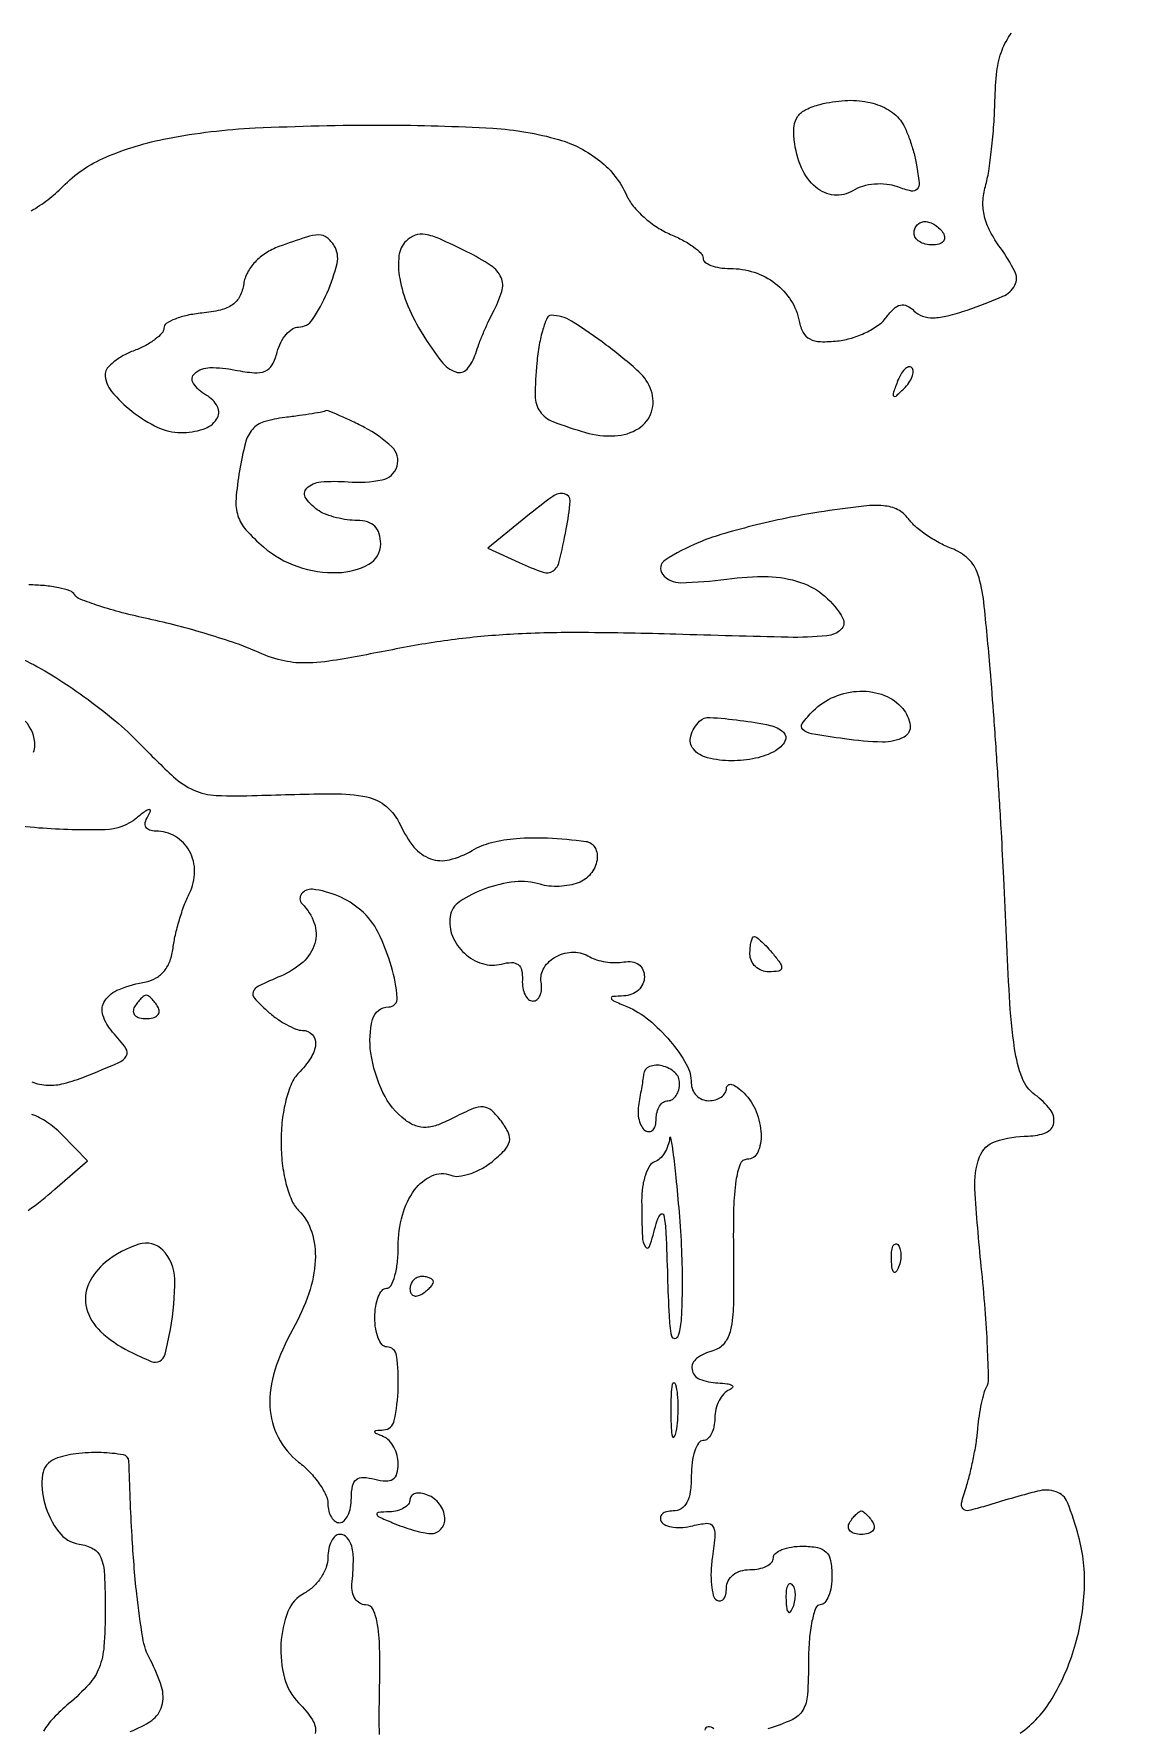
# Model space of a CAD drawing. Extents: x 0 to 5034, y 0 to 2560.
# Drawn here: x 294.9 to 387.8, y 1103.5 to 1248 of the extents above; entities that cross this region are included whole.
import ezdxf

# ---------------------------------------------------------------- set-up
doc = ezdxf.new("R2010")
doc.units = 0

msp = doc.modelspace()

# ---------------------------------------------------------------- linework, layer by layer
for points in [[(294.675107, 1232.90703, 0.033459), (296.104436, 1233.860046, 0.03502), (297.370859, 1234.98197, -0.098403), (301.045927, 1237.489788, -0.053324), (306.300188, 1239.092611, -0.035652), (313.782372, 1239.981636, -0.012143), (324.728356, 1240.230236, -0.013939), (334.060687, 1239.9553, -0.056008), (339.677552, 1238.995599, -0.098384), (343.205376, 1237.171232, -0.119901), (345.475024, 1234.239161, 0.068908), (346.048636, 1233.319479, 0.037275), (346.978784, 1232.359817, 0.036299), (348.091139, 1231.507277, 0.047202), (349.225024, 1230.906792, -0.025246), (350.287678, 1230.402379, -0.034382), (351.184851, 1229.836893, -0.036722), (351.827634, 1229.290467, -0.200847), (352, 1228.87868, 0.234363), (352.167022, 1228.54192, 0.071703), (352.678231, 1228.258112, 0.054754), (353.424608, 1228.064153, 0.036227), (354.30887, 1228, -0.079424), (356.362273, 1227.671751, -0.083993), (358.16754, 1226.721276, -0.087591), (359.502036, 1225.270993, -0.096857), (360.201183, 1223.5, 0.076605), (360.535415, 1222.542354, 0.153007), (361.100945, 1221.984653, 0.113737), (362.01192, 1221.75372, 0.032682), (363.474653, 1221.817495, 0.046297), (364.677525, 1222.063135, 0.038866), (365.890597, 1222.535962, 0.040531), (366.936761, 1223.149453, 0.080902), (367.621791, 1223.817495, -0.041089), (368.272071, 1224.560971, -0.134212), (368.839539, 1224.873343, -0.174258), (369.394579, 1224.812783, -0.081161), (369.993822, 1224.388858, 0.111837), (370.718711, 1223.939507, 0.086812), (371.637795, 1223.792152, 0.058318), (372.859223, 1223.95273, 0.020979), (374.542471, 1224.45352, 0.018425), (377.577167, 1225.62349, 0.17102), (378.59611, 1226.560586, 0.244824), (378.605841, 1227.739609, 0.039428), (377.363588, 1229.762299, -0.036024), (376.49187, 1231.160268, -0.061604), (376.004919, 1232.444244, -0.06922), (375.877593, 1233.697848, -0.060529), (376.084943, 1235, 0.031202), (376.367466, 1236.284893, 0.010696), (376.619685, 1238.174964, 0.010584), (376.809646, 1240.277553, 0.012041), (376.90032, 1242.297749, -0.023928), (377.074383, 1244.830392, -0.060919), (377.508127, 1246.617099, -0.071647), (378.308468, 1248.072096, -0.044391)], [(390.478059, 1216.772391, -0.000024), (390.293282, 1210.847079, -0.000036), (390.13193, 1205.692515, -0.000013), (389.992449, 1201.250427, -0.00089)], [(379.052759, 1103.037568, 0.10384), (381.779444, 1105.993472, 0.062577), (383.701424, 1110.377674, 0.06043), (384.533309, 1115.299076, 0.077598), (384.038408, 1119.857362, 0.027639), (383.093465, 1122.725163, 0.22492), (382.113837, 1123.646527, 0.14383), (380.52183, 1123.688855, 0.009633), (376.092069, 1122.422802, -0.017736), (374.666723, 1122.040297, -0.261784), (374.187235, 1122.180964, -0.259622), (374.055726, 1122.664923, -0.017491), (374.462521, 1124.092069, 0.018364), (374.776338, 1125.200359, 0.010701), (375.074935, 1126.549554, 0.010691), (375.316472, 1127.91547, 0.017756), (375.454284, 1129.076626, -0.015234), (375.574012, 1130.130793, -0.015588), (375.757042, 1131.167609, -0.015526), (375.971519, 1132.055746, -0.060811), (376.18531, 1132.576626, 0.134382), (376.35795, 1133.27071, 0.005022), (376.267317, 1135.981369, 0.008774), (376.069886, 1139.213189, 0.006025), (375.737578, 1142.870589, -0.010337), (375.195359, 1149.46927, -0.102298), (375.588584, 1152.208616, -0.230898), (376.947291, 1153.527415, -0.077617), (379.75, 1153.984687, 0.094416), (381.266905, 1154.284417, 0.262983), (381.919951, 1155.103438, 0.210143), (381.6187, 1156.256938, 0.06753), (380.314857, 1157.511721, -0.145554), (379.21991, 1158.951018, -0.054566), (378.580679, 1161.43121, -0.022389), (378.139873, 1165.894213, -0.002557), (377.648703, 1176, 0.003414), (377.451146, 1179.925984, 0.001859), (377.157757, 1184.743579, 0.001852), (376.823085, 1189.639744, 0.00294), (376.496351, 1193.829204, 0.005352), (375.956422, 1199.530839, 0.051533), (375.453845, 1201.911024, 0.127115), (374.626133, 1203.219753, 0.097977), (373.188273, 1204.118518, -0.033588), (372.137391, 1204.601076, -0.026338), (371.068053, 1205.257114, -0.027002), (370.135102, 1205.97662, -0.057185), (369.516646, 1206.646348, 0.118165), (368.615472, 1207.411866, 0.0993), (367.405267, 1207.748096, 0.048453), (365.482599, 1207.702354, 0.008457), (361.886692, 1207.204663, 0.012762), (359.127825, 1206.702724, 0.010372), (356.199174, 1206.028623, 0.010515), (353.525646, 1205.294437, 0.026692), (351.629572, 1204.618585, 0.043516), (348.757151, 1203.113094, 0.439282), (348.549502, 1201.926582, 0.23949), (350.096169, 1201.186853, 0.028174), (354.020655, 1201.502841, -0.039417), (357.542209, 1201.706913, -0.076725), (360.308251, 1201.220537, -0.095073), (362.403978, 1200.029532, -0.093531), (363.924298, 1198.14145, -0.341092), (363.764992, 1197.19082, -0.164653), (362.569642, 1196.655648, -0.029328), (359.261564, 1196.536729, -0.00192), (349.686668, 1196.790955, 0.00609), (341.73545, 1196.935715, 0.014637), (335.84682, 1196.798796, 0.01834), (330.854553, 1196.352329, 0.017506), (325.829632, 1195.536876, -0.006508), (320.738105, 1194.595256, -0.038365), (318.037596, 1194.342936, -0.06589), (316.02027, 1194.5762, -0.045043), (313.84018, 1195.33938, 0.023997), (312.158441, 1196.008702, 0.009374), (309.778708, 1196.776358, 0.009254), (307.16807, 1197.512344, 0.011366), (304.704356, 1198.098435, -0.011057), (302.446821, 1198.634007, -0.015531), (300.46038, 1199.218369, -0.011739), (298.859327, 1199.785876, -0.164743), (298.395339, 1200.169344, 0.173679), (297.991122, 1200.49176, 0.030088), (297.033424, 1200.755995, 0.029602), (295.820178, 1200.939192, 0.022674), (294.479938, 1201, -0.044001)], [(294, 1194.636573, -0.029762), (296.428815, 1193.318705, -0.017154), (299.192631, 1191.464362, -0.0171), (301.84919, 1189.404921, -0.027307), (303.953636, 1187.451296, 0.013567), (306.829247, 1184.630827, 0.083458), (308.556022, 1183.494417, 0.093787), (310.472685, 1183.048675, 0.019368), (313.953636, 1183.039125, -0.006334), (320.417539, 1183.189888, -0.052917), (323.325543, 1182.91255, -0.126673), (324.987206, 1182.104084, -0.110052), (326.156889, 1180.555012, 0.063324), (327.340815, 1178.641228, 0.137091), (328.739449, 1177.647312, 0.146545), (330.384502, 1177.557857, 0.076328), (332.302396, 1178.344101, -0.074235), (333.940924, 1179.023799, -0.04119), (336.080942, 1179.375053, -0.033101), (338.744519, 1179.412811, -0.01809), (342, 1179.125, -0.239941), (342.782573, 1178.594956, -0.17257), (342.956548, 1177.535172, -0.126783), (342.408603, 1176.344451, -0.130961), (341.359123, 1175.584314, -0.049583), (340.61334, 1175.38006, -0.032627), (339.727573, 1175.288496, -0.032765), (338.844764, 1175.312983, -0.053025), (338.109123, 1175.461482, 0.104032), (335.953218, 1175.673048, 0.059321), (333.392573, 1175.078884, 0.061863), (331.24179, 1173.986158, 0.210902), (330.424534, 1172.686778, 0.134415), (330.626204, 1171.035123, 0.110642), (331.64554, 1169.573931, 0.111655), (333.181946, 1168.696483, 0.138957), (334.819772, 1168.66312, -0.056159), (335.673649, 1168.786567, -0.171576), (336.223245, 1168.611446, -0.180992), (336.52273, 1168.138377, -0.063618), (336.587362, 1167.324101, 0.05203), (336.626567, 1166.626111, 0.074291), (336.814599, 1166.03583, 0.096883), (337.115181, 1165.640317, 0.183979), (337.483614, 1165.5, 0.176339), (337.836239, 1165.628354, 0.116055), (338.097329, 1165.9779, 0.087126), (338.224315, 1166.504442, 0.057728), (338.191612, 1167.126893, -0.186877), (338.441688, 1168.35005, -0.131055), (339.491932, 1169.307109, -0.119097), (340.967667, 1169.670292, -0.142186), (342.340242, 1169.278203, 0.067526), (342.910469, 1169.019522, 0.035221), (343.673384, 1168.848421, 0.034259), (344.49488, 1168.781141, 0.044098), (345.25, 1168.837817, -0.077786), (345.955861, 1168.843319, -0.121129), (346.516118, 1168.613974, -0.132797), (346.872705, 1168.170406, -0.103636), (347, 1167.562858, -0.11002), (346.866095, 1166.961672, -0.096225), (346.485937, 1166.44047, -0.091318), (345.918247, 1166.079291, -0.087294), (345.25, 1165.936614, 0.010843), (344.28032, 1165.880416, 0.470985), (344.176888, 1165.732707, 0.223804), (344.350931, 1165.530139, 0.005555), (345.5, 1165.031351, -0.072902), (347.374048, 1163.897848, -0.045595), (349.199159, 1162.090002, -0.046196), (350.573696, 1160.109438, -0.129306), (351, 1158.488569, 0.099823), (351.114556, 1157.920491, 0.098126), (351.440625, 1157.437267, 0.097758), (351.927526, 1157.113599, 0.098259), (352.5, 1157, 0.069717), (353.073289, 1157.080326, 0.085667), (353.559375, 1157.314732, 0.100075), (353.884373, 1157.662852, 0.138775), (354, 1158.071429, -0.244067), (354.137455, 1158.336247, -0.226652), (354.440625, 1158.3875, -0.093008), (354.922937, 1158.146263, -0.034046), (355.5, 1157.642857, -0.100555), (356.535568, 1156.079221, -0.085268), (356.957849, 1154.139904, -0.11635), (356.664748, 1152.594067, -0.296227), (355.75, 1152.000267, 0.314428), (355.165447, 1151.592523, 0.051887), (354.807631, 1150.183958, 0.030878), (354.610858, 1147.828635, 0.008309), (354.592106, 1144.075608, -0.006567), (354.585313, 1139.583875, -0.047684), (354.348809, 1137.441374, -0.119047), (353.803847, 1136.290426, -0.160309), (352.842106, 1135.668961, 0.093681), (351.450934, 1135.009607, 0.279113), (351.059712, 1134.076512, 0.264442), (351.703749, 1133.254192, 0.088799), (353.25, 1132.921053, -0.020908), (354.046513, 1132.859693, -0.102704), (354.471875, 1132.717133, -0.451325), (354.507991, 1132.534095, -0.134342), (354.25, 1132.337719, 0.113869), (353.771682, 1132.003208, 0.064373), (353.367188, 1131.418476, 0.059088), (353.09311, 1130.687147, 0.060204), (353, 1129.916667, -0.050201), (352.926177, 1129.183242, -0.070178), (352.70625, 1128.563021, -0.090315), (352.38175, 1128.145793, -0.184457), (352, 1128, 0.254951), (351.615738, 1127.790443, 0.06271), (351.29375, 1127.11875, 0.048861), (351.072766, 1126.149251, 0.031626), (351, 1125, -0.033078), (350.910708, 1123.651762, -0.086968), (350.620082, 1122.731072, -0.133856), (350.127161, 1122.197044, -0.140737), (349.440983, 1122, 0.05878), (348.884171, 1121.934315, 0.126121), (348.504431, 1121.733827, 0.191145), (348.358858, 1121.437314, 0.159385), (348.441979, 1121.09388, 0.161873), (348.809819, 1120.786397, 0.061811), (349.464596, 1120.617925, 0.05283), (350.278592, 1120.599358, 0.043282), (351.136826, 1120.746032, -0.043358), (352.323342, 1120.948625, -0.279456), (352.844681, 1120.688667, -0.163832), (353.019501, 1119.969474, -0.014852), (352.802561, 1118.108123, 0.025983), (352.683911, 1116.846564, 0.034923), (352.716033, 1115.699543, 0.037513), (352.873585, 1114.7969, 0.194765), (353.166731, 1114.396955, 0.178566), (353.48216, 1114.332959, 0.188164), (353.755227, 1114.491205, 0.115624), (353.940021, 1114.880322, 0.053337), (354, 1115.440983, -0.12119), (354.150115, 1116.051226, -0.106973), (354.570715, 1116.555123, -0.093907), (355.214978, 1116.886332, -0.072022), (356, 1117, 0.048028), (356.765418, 1117.073693, 0.068025), (357.4125, 1117.29375, 0.088204), (357.848523, 1117.618118, 0.191087), (358, 1118, -0.226478), (358.182831, 1118.382936, -0.074992), (358.734375, 1118.70625, -0.057076), (359.542644, 1118.926884, -0.038131), (360.5, 1119, -0.045527), (361.768514, 1118.884257, -0.152009), (362.5, 1118.5, -0.152009), (362.884257, 1117.768514, -0.045527), (363, 1116.5, -0.038131), (362.926884, 1115.542644, -0.057076), (362.70625, 1114.734375, -0.074992), (362.382936, 1114.182831, -0.226478), (362, 1114, 0.316904), (361.610811, 1113.725791, 0.034003), (361.29375, 1112.603128, 0.032022), (361.07224, 1111.067385, 0.019809), (361, 1109.24469, -0.015265), (360.910302, 1106.307435, -0.119075), (360.511073, 1105.008059, -0.153679), (359.601933, 1104.19331, -0.030607), (357.538684, 1103.406006, -0.021517)], [(294.869302, 1186.743482, 0.114254), (295, 1187.307982, 0.192773), (294.16723, 1189.387692, 0.028892)], [(294.731803, 1158.607997, 0.075749), (296.103673, 1158.326629, 0.077736), (297.476434, 1158.470018, 0.029865), (299.302655, 1159.073079, 0.00641), (302.152141, 1160.249309, 0.154535), (302.797325, 1160.804923, 0.305903), (302.770751, 1161.460389, 0.025334), (301.635308, 1162.850487, -0.105314), (300.799976, 1164.290294, -0.229747), (300.968551, 1165.523996, -0.155059), (302.186091, 1166.499887, -0.046565), (304.5, 1167.152607, 0.089998), (305.356003, 1167.476169, 0.088726), (306.048627, 1168.081069, 0.080729), (306.535706, 1168.942105, 0.059348), (306.791599, 1170.010216, -0.026909), (306.983304, 1171.124389, -0.016281), (307.32335, 1172.41955, -0.016292), (307.746096, 1173.687166, -0.027406), (308.192335, 1174.715911, 0.114567), (308.630014, 1176.53645, 0.127156), (308.191857, 1178.287723, 0.134494), (306.988828, 1179.539609, 0.135295), (305.318538, 1180, -0.077898), (304.776637, 1180.084942, -0.191842), (304.471454, 1180.336843, -0.188171), (304.419703, 1180.733667, -0.07481), (304.632941, 1181.25, 0.044022), (304.858598, 1181.713581, 0.573488), (304.76201, 1181.833912, 0.123707), (304.42062, 1181.692329, 0.010593), (303.667234, 1181.107036, -0.16519), (300.996327, 1180.119202, -0.026175), (295.329477, 1180.263818, -0.029877), (289.424437, 1181.081454, -0.067486)], [(294.430803, 1147.640925, 0.022076), (296.694236, 1149.440774), (299.5, 1151.881548), (297.26671, 1154.146287, 0.047666), (296.029463, 1155.182349, 0.065797), (294.739593, 1155.838312, 0.062779)], [(303.132, 1103.19586, 0.070377), (304.965424, 1104.140946, 0.171457), (305.830202, 1105.365925, 0.146), (305.805822, 1107.007307, 0.046682), (304.849583, 1109.281057, -0.081679), (304.202518, 1111.180068, -0.014524), (303.690503, 1114.911724, -0.013189), (303.286876, 1119.887923, -0.006442), (303.021597, 1126.25, 0.358622), (302.548625, 1126.792037, 0.033417), (300.650212, 1126.978405, 0.037452), (298.489065, 1126.883639, 0.062009), (296.719185, 1126.445736, 0.274094), (295.657308, 1125.103596, 0.10326), (295.835152, 1122.620385, 0.092667), (297.031989, 1120.217384, 0.197637), (298.787028, 1119.180449, -0.091921), (299.975259, 1118.777781, -0.17374), (300.631471, 1118.024577, -0.082371), (300.932346, 1116.600902, -0.010976), (301, 1113.519343, -0.017927), (300.889466, 1110.437416, -0.075159), (300.482861, 1108.633831, -0.091319), (299.602891, 1107.211055, -0.033827), (297.900398, 1105.569644, 0.02737), (296.574503, 1104.323923, 0.058761), (295.732978, 1103.204109, 0.082696)], [(324.394011, 1102.932678, -0.010389), (324.393788, 1106, 0.007479), (324.416692, 1109.985011, 0.034228), (324.237284, 1112.291181, 0.069113), (323.859848, 1113.583904, 0.295343), (323.216866, 1114, -0.134433), (322.719177, 1114.136275, -0.112748), (322.320958, 1114.514062, -0.097064), (322.085338, 1115.081374, -0.075518), (322.052296, 1115.75, 0.020022), (322.172609, 1117.709101, 0.0661), (322.029989, 1118.992059, 0.127123), (321.634682, 1119.72328, 0.208521), (321, 1120, 0.188314), (320.618175, 1119.850907, 0.089104), (320.29375, 1119.422835, 0.068922), (320.073747, 1118.787094, 0.048922), (320, 1118.035184, -0.088264), (319.852172, 1117.204291, -0.057686), (319.4125, 1116.333112, -0.055927), (318.764902, 1115.555412, -0.06843), (318, 1115, 0.177588), (316.590919, 1113.418757, 0.080924), (315.992157, 1110.675301, 0.077555), (316.289543, 1107.753014, 0.133073), (317.5, 1105.642857, -0.053085), (318.676886, 1104.185504, -0.187167), (318.915564, 1103.027154, -0.262815)], [(352.910824, 1103.411316, 0.207578), (352.434504, 1103.580636, 0.352009), (352.140552, 1103.309674, 0.065833)]]:
    msp.add_lwpolyline(points, format="xyb")
for points in [[(368.833046, 1240.641935, -0.059217), (369.211473, 1240.022472, -0.020663), (369.60817, 1239.054033, -0.020186), (369.960794, 1237.942072, -0.022204), (370.209952, 1236.839878, -0.017649), (370.42816, 1235.320313, -0.205552), (370.255762, 1234.759277, -0.281336), (369.771713, 1234.599556, -0.031144), (368.606422, 1234.94989, 0.061116), (367.665961, 1235.17231, 0.048448), (366.620876, 1235.186245, 0.049176), (365.611536, 1235.00074, 0.069666), (364.778441, 1234.629561, -0.166455), (363.176983, 1234.257357, -0.15353), (361.621537, 1234.926398, -0.114621), (360.403455, 1236.591207, -0.072046), (359.781815, 1238.932023, -0.054143), (359.772633, 1240.148306, -0.13226), (360.088624, 1240.978666, -0.126552), (360.78999, 1241.560379, -0.047563), (362, 1241.996032, -0.047512), (364.120249, 1242.328597, -0.064154), (366.054907, 1242.197807, -0.074139), (367.664765, 1241.621736, -0.103482)], [(372.5, 1231, -0.139169), (372.607943, 1230.620352, -0.191142), (372.478525, 1230.29375, -0.138808), (372.110654, 1230.073267, -0.066118), (371.559017, 1230, -0.062283), (370.962904, 1230.074545, -0.080552), (370.457961, 1230.29375, -0.097988), (370.120018, 1230.618621, -0.153634), (370, 1231, -0.092995), (370.071618, 1231.381732, -0.096318), (370.276414, 1231.70625, -0.099231), (370.581949, 1231.923444, -0.105429), (370.940983, 1232, -0.089642), (371.346558, 1231.926698, -0.053229), (371.7871, 1231.70625, -0.051032), (372.193797, 1231.382515, -0.06081)], [(315.811309, 1229.858156, 0.055368), (314.704632, 1229.307864, 0.060334), (313.78061, 1228.541207, 0.065194), (313.125876, 1227.638459, 0.089209), (312.811309, 1226.687103, -0.079624), (312.482507, 1225.625309, -0.125512), (311.864753, 1224.905041, -0.095941), (310.845275, 1224.448731, -0.03337), (309.25, 1224.186642, 0.027663), (308.004969, 1223.996648, 0.041786), (306.954687, 1223.682923, 0.049708), (306.213524, 1223.303519, 0.254899), (306, 1222.911891, -0.185272), (305.833467, 1222.47789, -0.046318), (305.265625, 1221.953698, -0.041019), (304.457081, 1221.434436, -0.031403), (303.5, 1221, 0.033464), (302.543021, 1220.560849, 0.042913), (301.734375, 1220.02769, 0.048871), (301.169328, 1219.483781, 0.17856), (301, 1219.024751, 0.173971), (301.54543, 1217.504605, 0.054882), (303.300924, 1215.795001, 0.054341), (305.488087, 1214.442195, 0.1118), (307.440983, 1214, 0.073994), (309.351572, 1214.284302, 0.170801), (310.505607, 1215.132417, 0.274933), (310.57231, 1216.205578, 0.147572), (309.619366, 1217.193138, -0.112181), (308.524882, 1218.179796, -0.385744), (308.632022, 1219.049448, -0.17795), (309.928902, 1219.537137, -0.051263), (312.096676, 1219.330665, 0.026801), (313.722819, 1219.09519, 0.124377), (314.652703, 1219.242645, 0.168564), (315.247329, 1219.784215, 0.060648), (315.674534, 1220.863419, -0.052045), (315.981929, 1221.680642, -0.060572), (316.439863, 1222.372379, -0.070429), (316.971138, 1222.842501, -0.14699), (317.495311, 1223, 0.250183), (318.682054, 1223.633456, 0.044296), (319.936326, 1225.920366, 0.044772), (320.77972, 1228.434712, 0.199518), (320.537303, 1229.939643, 0.089012), (319.922934, 1230.624593, 0.17149), (319.23255, 1230.855246, 0.075211), (318.162395, 1230.674432, 0.008325)], [(326.666667, 1230.333333, 0.170771), (326.058008, 1229.063989, 0.07128), (326.122426, 1227.140589, 0.056529), (326.810766, 1224.823228, 0.037994), (328.081559, 1222.368034, 0.026348), (329.684582, 1220.056079, 0.143037), (330.906155, 1219.169693, 0.309085), (331.864754, 1219.420579, 0.104157), (332.604383, 1220.75, -0.015807), (332.878384, 1221.54539, -0.008828), (333.259204, 1222.496014, -0.0088), (333.678574, 1223.444565, -0.014122), (334.072998, 1224.236431, 0.046422), (334.830289, 1226.039713, 0.179404), (334.770365, 1227.231928, 0.148084), (333.926195, 1228.235621, 0.028693), (331.846362, 1229.426758, 0.009963), (329.544376, 1230.518414, 0.062486), (328.302559, 1230.899942, 0.130619), (327.441218, 1230.825252, 0.110227)], [(337.821481, 1219.925246, 0.022896), (337.682445, 1217.107032, 0.154835), (338.095015, 1215.790662, 0.150124), (339.197316, 1214.931932, 0.021129), (341.963857, 1214.010366, 0.081158), (344.470797, 1213.71485, 0.13089), (346.509029, 1214.356361, 0.174071), (347.598605, 1215.757704, 0.162989), (347.585982, 1217.576196, 0.127137), (346.532853, 1219.173152, 0.022642), (343.749991, 1221.468106, 0.022033), (340.777947, 1223.502577, 0.139957), (339.035695, 1224, 0.298979), (338.692089, 1223.774369, 0.029786), (338.33845, 1222.803041, 0.029764), (338.030147, 1221.486893, 0.01888)], [(368.564293, 1218.293128, 0.008399), (368.21821, 1217.336218, 0.286372), (368.270328, 1217.111181, 0.400052), (368.463552, 1217.106486, 0.011214), (369.124088, 1217.733333, 0.043285), (369.558688, 1218.246577, 0.063152), (369.837219, 1218.768815, 0.082976), (369.927901, 1219.220211, 0.20742), (369.806872, 1219.526461, 0.278911), (369.538684, 1219.59249, 0.120343), (369.210949, 1219.395085, 0.070189), (368.866277, 1218.940734, 0.036269)], [(316.328179, 1215.282435, 0.040975), (314.535884, 1214.906836, 0.144995), (313.560733, 1214.272867, 0.114295), (312.960524, 1213.11644, 0.020947), (312.45694, 1210.745132, 0.022374), (312.159539, 1208.332053, 0.095823), (312.322489, 1206.898416, 0.107553), (312.997934, 1205.71467, 0.031918), (314.496541, 1204.249316, 0.095283), (317.421414, 1202.573196, 0.089093), (320.830958, 1202.048602, 0.120941), (323.481381, 1202.770065, 0.272541), (324.5, 1204.5, 0.072254), (324.373159, 1205.373159, 0.124864), (324, 1206, 0.124864), (323.373159, 1206.373159, 0.072254), (322.5, 1206.5, -0.034533), (321.642647, 1206.559285, -0.026479), (320.720312, 1206.737649, -0.02709), (319.871539, 1206.998472, -0.055585), (319.25, 1207.309017, -0.092651), (318.130193, 1208.37161, -0.367372), (318.197921, 1209.246066, -0.180394), (319.391882, 1209.797139, -0.038584), (321.714627, 1209.793282, 0.069761), (324.623071, 1209.969474, 0.276498), (325.892373, 1211.126874, 0.282322), (325.45872, 1212.767836, 0.071337), (323.111846, 1214.442162, 0.007707), (321.935635, 1215.027605, 0.01177), (320.896224, 1215.495374, 0.006415), (320.018139, 1215.852741, 0.219478), (319.79966, 1215.839963, -0.080234), (319.575056, 1215.76293, -0.002758), (318.656303, 1215.610174, -0.005107), (317.565198, 1215.446353, -0.003537)], [(336.563349, 1206.527642), (333.626698, 1204.12721), (336.317575, 1202.901165, 0.022086), (338.357393, 1202.078472, 0.243775), (339.202333, 1202.196703, 0.181521), (339.738024, 1202.989179, 0.011797), (340.33136, 1205.75, 0.025958), (340.660394, 1208.150918, 0.379708), (340.188884, 1208.782239, 0.213364), (339.172912, 1208.558352, 0.011986)], [(369.035174, 1190.457618, -0.139822), (369.666761, 1189.02365, -0.316722), (369.150336, 1188.022945, -0.127357), (367.298949, 1187.594179, -0.029091), (364.068392, 1187.865982, -0.006372), (361.258793, 1188.304551, -0.140843), (360.519583, 1188.659296, -0.388999), (360.466248, 1189.18274, -0.036475), (361.38982, 1190.25, -0.097327), (363.207851, 1191.46856, -0.092587), (365.384603, 1191.936612, -0.098568), (367.469306, 1191.58015, -0.12876)], [(358.850136, 1188.449715, -0.346719), (358.98342, 1187.66418, -0.142003), (358.170285, 1186.844754, -0.074979), (356.476861, 1186.212265, -0.05199), (354.440983, 1186, -0.059209), (352.386823, 1186.244104, -0.164333), (351.172608, 1187.009274, -0.248097), (350.953078, 1188.112895, -0.124482), (351.701799, 1189.368466, -0.215474), (352.575171, 1189.698144, -0.016078), (355.169946, 1189.449137, -0.019237), (357.727799, 1189.019816, -0.133399)], [(317.8, 1173.8, -0.112882), (318.837859, 1172.146742, -0.157187), (318.879413, 1170.412108, -0.139699), (317.876443, 1168.831623, -0.082612), (315.973343, 1167.630838, 0.010812), (314.075037, 1166.783903, 0.190188), (313.622751, 1166.301933, 0.287082), (313.723543, 1165.752336, 0.023686), (314.802083, 1164.679112, 0.028314), (315.598468, 1164.036489, 0.028967), (316.456516, 1163.493239, 0.030257), (317.253136, 1163.112345, 0.096677), (317.828741, 1163, -0.199217), (318.655405, 1162.657016, -0.222104), (318.947237, 1161.850315, -0.119716), (318.539437, 1160.653099, -0.054755), (317.5, 1159.357143, 0.096436), (316.899569, 1158.466408, 0.037551), (316.422131, 1157.053084, 0.034009), (316.105694, 1155.340554, 0.028689), (316, 1153.5, 0.028689), (316.105694, 1151.659446, 0.034009), (316.422131, 1149.946916, 0.037551), (316.899569, 1148.533592, 0.096436), (317.5, 1147.642857, -0.122243), (318.614329, 1145.792776, -0.087244), (318.916543, 1143.383618, -0.0707), (318.371987, 1140.558522, -0.045073), (317, 1137.5, 0.049966), (315.472554, 1134.003896, 0.089284), (315.054902, 1130.904845, 0.109138), (315.756376, 1128.28431, 0.106731), (317.5, 1126.17866, -0.036063), (318.456638, 1125.307597, -0.037396), (319.265625, 1124.318033, -0.040186), (319.827612, 1123.359418, -0.112956), (320, 1122.60608, 0.060374), (320.074432, 1121.991898, 0.079088), (320.29375, 1121.471786, 0.09717), (320.618593, 1121.12353, 0.157902), (321, 1121, 0.20001), (321.382092, 1121.159213, 0.085158), (321.70625, 1121.62176, 0.065179), (321.92647, 1122.306438, 0.045285), (322, 1123.116631, -0.047795), (322.097375, 1124.132969, -0.178606), (322.42445, 1124.673064, -0.183395), (323.017416, 1124.863029, -0.050807), (324, 1124.710251, 0.048744), (324.945088, 1124.559316, 0.160698), (325.547456, 1124.718087, 0.183661), (325.888825, 1125.185167, 0.067066), (326, 1126.010286, 0.063168), (325.906813, 1126.744954, 0.060204), (325.632812, 1127.445977, 0.064894), (325.228209, 1128.00977, 0.109229), (324.75, 1128.337719, -0.009076), (324.090194, 1128.617987, -0.295955), (324, 1128.757018, -0.382689), (324.096611, 1128.864758, -0.011437), (324.75, 1128.921053, 0.338316), (325.660786, 1129.7127, 0.041901), (325.993714, 1132.495894, 0.043009), (325.853776, 1135.255575, 0.374739), (325, 1136, -0.226478), (324.617064, 1136.182831, -0.074992), (324.29375, 1136.734375, -0.057076), (324.073116, 1137.542644, -0.038131), (324, 1138.5, -0.038131), (324.073116, 1139.457356, -0.057076), (324.29375, 1140.265625, -0.074992), (324.617064, 1140.817169, -0.226478), (325, 1141, 0.280534), (325.385899, 1141.235011, 0.050987), (325.70625, 1142.049107, 0.041807), (325.927484, 1143.202911, 0.026476), (326, 1144.571429, -0.066184), (326.354729, 1147.239539, -0.092932), (327.39655, 1149.398013, -0.127354), (328.871795, 1150.596942, -0.201539), (330.476831, 1150.647264, 0.120357), (331.172997, 1150.558482, 0.05099), (332.098858, 1150.760287, 0.046461), (333.090046, 1151.190329, 0.044908), (333.99695, 1151.800137, 0.028269), (335.08199, 1152.787389, 0.137918), (335.477649, 1153.508343, 0.169688), (335.397434, 1154.24571, 0.048526), (334.795817, 1155.245932, 0.046894), (333.977507, 1156.15628, 0.166259), (333.269113, 1156.4687, 0.122028), (332.383137, 1156.328453, 0.020411), (330.814362, 1155.588626, -0.027828), (329.420472, 1154.956363, -0.078103), (328.376387, 1154.729117, -0.103074), (327.488288, 1154.860618, -0.074773), (326.60939, 1155.342695, -0.118479), (324.695146, 1157.690697, -0.075601), (323.658636, 1161.074903, -0.099924), (323.809964, 1163.933124, -0.342166), (325.186444, 1165, 0.43756), (325.908812, 1165.781852, 0.050423), (325.429135, 1168.42076, 0.045678), (324.28575, 1171.352466, 0.099408), (322.809045, 1173.25, 0.076527), (320.887153, 1174.451062, 0.074245), (318.672942, 1175.034358, 0.261529), (317.745981, 1174.639999, 0.377076)], [(358, 1169.5, -0.020633), (358.618371, 1168.689039, -0.217533), (358.691858, 1168.28931, -0.304492), (358.434686, 1168.057736, -0.035496), (357.622445, 1168, -0.091307), (357.003059, 1168.114059, -0.095788), (356.476593, 1168.440625, -0.099536), (356.124301, 1168.927707, -0.107348), (356, 1169.5, -0.023761), (356.027334, 1170.07485, -0.037907), (356.110907, 1170.559375, -0.044235), (356.231422, 1170.90557, -0.294983), (356.377555, 1171, -0.172217), (356.587584, 1170.925448, -0.016008), (357.00989, 1170.559375, -0.019119), (357.495645, 1170.074554, -0.013852)], [(303.5, 1165, 0.146489), (303.397987, 1164.620597, 0.191582), (303.538811, 1164.29375, 0.134005), (303.925364, 1164.072951, 0.063222), (304.5, 1164, 0.063222), (305.074636, 1164.072951, 0.134005), (305.461189, 1164.29375, 0.191582), (305.602013, 1164.620597, 0.146489), (305.5, 1165, 0.025622), (305.235369, 1165.382847, 0.032351), (304.951311, 1165.70625, 0.033983), (304.686704, 1165.937141, 0.163822), (304.5, 1166, 0.163822), (304.313296, 1165.937141, 0.033983), (304.048689, 1165.70625, 0.032351), (303.764631, 1165.382847, 0.025622)], [(346.923489, 1159.25, -0.012202), (346.872684, 1158.849139, -0.003176), (346.771216, 1158.207416, -0.003226), (346.646195, 1157.477451, -0.003291), (346.512555, 1156.753971, 0.05232), (346.452308, 1156.044344, 0.056266), (346.543956, 1155.35546, 0.063249), (346.764654, 1154.788145, 0.130709), (347.089067, 1154.444954, 0.158234), (347.434354, 1154.360563, 0.191241), (347.732413, 1154.505305, 0.126796), (347.933932, 1154.88443, 0.059147), (348, 1155.440983, -0.062283), (348.074545, 1156.037096, -0.080552), (348.29375, 1156.542039, -0.097988), (348.618621, 1156.879982, -0.153634), (349, 1157, 0.148195), (349.381354, 1157.115568, 0.098894), (349.70625, 1157.440625, 0.082425), (349.925306, 1157.926543, 0.064853), (350, 1158.5, 0.213397), (349.594365, 1159.407143, 0.123295), (348.517118, 1159.974105, 0.149456), (347.436112, 1159.911773, 0.286153)], [(349.150917, 1153.833333, -0.05987), (349.009172, 1153.167982, -0.05759), (348.712759, 1152.545726, -0.062346), (348.314355, 1152.0572, -0.110542), (347.871241, 1151.790414, 0.180362), (347.438575, 1151.441506, 0.053644), (347.080163, 1150.656043, 0.046183), (346.838327, 1149.616634, 0.035848), (346.763276, 1148.45708, 0.006055), (346.822282, 1145.374795, 0.133869), (347.082984, 1144.524206, 0.633541), (347.43558, 1144.567509, 0.0175), (348, 1146.5, -0.087553), (348.357079, 1147.291444, -0.659212), (348.642791, 1147.235505, -0.042171), (348.836337, 1145.725899, -0.003998), (348.967638, 1142, 0.005789), (349.096949, 1138.669567, 0.034311), (349.303764, 1136.939562, 0.396472), (349.595692, 1136.727472, 0.296953), (349.916672, 1137, 0.059539), (350.165725, 1138.445696, 0.011369), (350.242971, 1141.115625, 0.011977), (350.187212, 1144.253883, 0.010764), (349.981637, 1147.5, 0.003385), (349.709775, 1150.461526, 0.008028), (349.457195, 1152.660417, 0.01692), (349.261791, 1153.839315, 0.865281)], [(301.035619, 1143.229926, 0.116236), (299.585686, 1141.356704, 0.172542), (299.410065, 1139.308927, 0.142242), (300.600138, 1137.317977, 0.071801), (303.024158, 1135.637835, 0.015456), (304.928292, 1134.760338, 0.224446), (305.650107, 1134.789699, 0.214877), (306.103511, 1135.367613, 0.014123), (306.564269, 1137.490892, 0.050124), (306.931903, 1141.791231, 0.190207), (305.923474, 1144.238894, 0.284691), (303.881534, 1144.758896, 0.094104)], [(368.683114, 1142.8125, -0.054073), (368.461564, 1142.395823, -0.470617), (368.279315, 1142.37858, -0.168741), (368.137993, 1142.670344, -0.018894), (368.078947, 1143.416667, -0.028489), (368.089945, 1144.112848, -0.077125), (368.200665, 1144.592839, -0.208169), (368.385309, 1144.77538, -0.296942), (368.604167, 1144.729167, -0.126455), (368.797407, 1144.402231, -0.060344), (368.876576, 1143.916927, -0.05415), (368.839148, 1143.359369, -0.051402)], [(327, 1140.940983, 0.108972), (327.078288, 1140.586039, 0.182303), (327.29375, 1140.3746, 0.161196), (327.6179, 1140.343488, 0.082592), (328, 1140.5, 0.029505), (328.382774, 1140.768994, 0.035638), (328.70625, 1141.066025, 0.038439), (328.934461, 1141.34829, 0.151918), (329, 1141.559017, 0.210953), (328.92554, 1141.727648, 0.081139), (328.70625, 1141.870461, 0.061769), (328.382849, 1141.967655, 0.042167), (328, 1142, 0.105053), (327.618444, 1141.918938, 0.099167), (327.29375, 1141.688914, 0.09642), (327.076123, 1141.345238, 0.093332)], [(349.252183, 1130.5, 0.008901), (349.284834, 1129.071102, 0.053901), (349.394187, 1128.339362, 0.67161), (349.54341, 1128.319562, 0.082665), (349.707261, 1128.761659, 0.028254), (349.840609, 1129.754739, 0.020511), (349.880728, 1130.869594, 0.020826), (349.830983, 1131.934218, 0.041951), (349.68708, 1132.761659, 0.285845), (349.523779, 1132.916221, 0.417468), (349.37161, 1132.814362, 0.038992), (349.273069, 1131.938425, 0.009782)], [(327, 1122.968615, -0.171851), (326.867133, 1122.593455, -0.088807), (326.485937, 1122.263884, -0.070957), (325.919479, 1122.028341, -0.053112), (325.25, 1121.929715, 0.011173), (324.278423, 1121.868926, 0.467319), (324.172505, 1121.717909, 0.223503), (324.347994, 1121.510599, 0.005675), (325.5, 1121, 0.017105), (326.357393, 1120.66582, 0.014706), (327.279688, 1120.372382, 0.014951), (328.132955, 1120.155666, 0.040686), (328.75, 1120.070285, 0.231487), (329.642559, 1120.446382, 0.200852), (329.965319, 1121.418333, 0.14424), (329.51875, 1122.596464, 0.139792), (328.5, 1123.361626, 0.055937), (327.925634, 1123.511135, 0.100118), (327.440625, 1123.483616, 0.147206), (327.122486, 1123.289193, 0.184534)], [(366.5, 1121, -0.146489), (366.602013, 1120.620597, -0.191582), (366.461189, 1120.29375, -0.134005), (366.074636, 1120.072951, -0.063222), (365.5, 1120, -0.063222), (364.925364, 1120.072951, -0.134005), (364.538811, 1120.29375, -0.191582), (364.397987, 1120.620597, -0.146489), (364.5, 1121, -0.025622), (364.764631, 1121.382847, -0.032351), (365.048689, 1121.70625, -0.033983), (365.313296, 1121.937141, -0.163822), (365.5, 1122, -0.163822), (365.686704, 1121.937141, -0.033983), (365.951311, 1121.70625, -0.032351), (366.235369, 1121.382847, -0.025622)], [(359.078947, 1114.416667, 0.018894), (359.137993, 1113.670344, 0.168741), (359.279315, 1113.37858, 0.470617), (359.461564, 1113.395823, 0.054073), (359.683114, 1113.8125, 0.051402), (359.839148, 1114.359369, 0.05415), (359.876576, 1114.916927, 0.060344), (359.797407, 1115.402231, 0.126455), (359.604167, 1115.729167, 0.296942), (359.385309, 1115.77538, 0.208169), (359.200665, 1115.592839, 0.077125), (359.089945, 1115.112848, 0.028489)]]:
    msp.add_lwpolyline(points, format="xyb", close=True)

doc.saveas('drawing.dxf')
